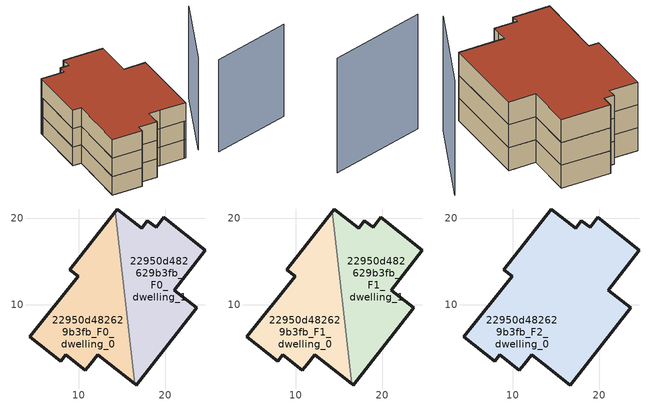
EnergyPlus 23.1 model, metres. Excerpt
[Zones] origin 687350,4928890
22950d482629b3fb_F0_dwelling_0
 floor ground (EU_floor_Construction): 16.48,0.84 14.24,20.79 8.92,14.06 9.91,13.28 4.3,6.26 7.91,3.42 8.5,4.17 10.75,2.39 11.3,3.11 12.18,4.21 13.51,3.17 z0
 wall outside (EU_wall_Construction): 16.48,0.84 13.51,3.17 12.18,4.21 11.3,3.11 10.75,2.39 8.5,4.17 7.91,3.42 4.3,6.26 9.91,13.28 8.92,14.06 14.24,20.79 z0:3
 wall to 22950d482629b3fb_F0_dwelling_1 (EU_wall_Construction): 14.24,20.79 16.48,0.84 z0:3
22950d482629b3fb_F0_dwelling_1
 floor ground (EU_floor_Construction): 16.67,0.68 23.68,9.62 21.04,11.69 24.67,16.31 19.85,20.11 18.95,18.96 17.96,19.75 17.27,18.88 14.48,21.09 14.24,20.79 16.48,0.84 z0
 wall outside (EU_wall_Construction): 14.24,20.79 14.48,21.09 17.27,18.88 17.96,19.75 18.95,18.96 19.85,20.11 24.67,16.31 21.04,11.69 23.68,9.62 16.67,0.68 16.48,0.84 z0:3
22950d482629b3fb_F1_dwelling_0
 floor to 22950d482629b3fb_F0_dwelling_0 (EU_floor_Construction): 16.48,0.84 14.24,20.79 8.92,14.06 9.91,13.28 4.3,6.26 7.91,3.42 8.5,4.17 10.75,2.39 11.3,3.11 12.18,4.21 13.51,3.17 z3
 wall outside (EU_wall_Construction): 16.48,0.84 13.51,3.17 12.18,4.21 11.3,3.11 10.75,2.39 8.5,4.17 7.91,3.42 4.3,6.26 9.91,13.28 8.92,14.06 14.24,20.79 z3:6
 wall to 22950d482629b3fb_F1_dwelling_1 (EU_wall_Construction): 14.24,20.79 16.48,0.84 z3:6
22950d482629b3fb_F1_dwelling_1
 floor to 22950d482629b3fb_F0_dwelling_1 (EU_floor_Construction): 16.67,0.68 23.68,9.62 21.04,11.69 24.67,16.31 19.85,20.11 18.95,18.96 17.96,19.75 17.27,18.88 14.48,21.09 14.24,20.79 16.48,0.84 z3
 wall outside (EU_wall_Construction): 14.24,20.79 14.48,21.09 17.27,18.88 17.96,19.75 18.95,18.96 19.85,20.11 24.67,16.31 21.04,11.69 23.68,9.62 16.67,0.68 16.48,0.84 z3:6
22950d482629b3fb_F2_dwelling_0
 floor to 22950d482629b3fb_F1_dwelling_0 (EU_floor_Construction): 16.48,0.84 14.24,20.79 8.92,14.06 9.91,13.28 4.3,6.26 7.91,3.42 8.5,4.17 10.75,2.39 11.3,3.11 12.18,4.21 13.51,3.17 z6
 floor to 22950d482629b3fb_F1_dwelling_1 (EU_floor_Construction): 16.67,0.68 23.68,9.62 21.04,11.69 24.67,16.31 19.85,20.11 18.95,18.96 17.96,19.75 17.27,18.88 14.48,21.09 14.24,20.79 16.48,0.84 z6
 wall outside (EU_wall_Construction): 12.18,4.21 11.3,3.11 10.75,2.39 8.5,4.17 7.91,3.42 4.3,6.26 9.91,13.28 8.92,14.06 14.48,21.09 17.27,18.88 17.96,19.75 18.95,18.96 19.85,20.11 24.67,16.31 21.04,11.69 23.68,9.62 16.67,0.68 13.51,3.17 12.18,4.21 z6:9
 roof outside (EU_roof_Construction): 24.67,16.31 21.04,11.69 23.68,9.62 16.67,0.68 13.51,3.17 12.18,4.21 11.3,3.11 10.75,2.39 8.5,4.17 7.91,3.42 4.3,6.26 9.91,13.28 8.92,14.06 14.48,21.09 17.27,18.88 17.96,19.75 18.95,18.96 19.85,20.11 z9
shading: 19.86,-2.87 31.38,-7.56 / 19.13,-0.12 30.47,6.08 z0:15
[Building]
EU S2 Campaign: North Axis=0; Terrain=City; Solar Distribution=FullExterior
[Site:Location]
Bologna: Latitude=44.5; Longitude=11.25; Time Zone=1; Elevation=37
[SizingPeriod:WeatherFileDays]
AnnualSizingPeriod: Begin Month=1; Begin Day of Month=1; End Month=12; End Day of Month=31; Day of Week for Start Day=Monday; Use Weather File Daylight Saving Period=No; Use Weather File Rain and Snow Indicators=No
[MATERIAL]
EU_InternalMass_Material: Roughness=MediumRough; Thickness=0.1; Conductivity=1; Density=1800; Specific Heat=900; Thermal Absorptance=0.9; Solar Absorptance=0.7; Visible Absorptance=0.7
[MATERIAL:NOMASS] Roughness=MediumRough; Thermal Absorptance=0.9; Solar Absorptance=0.7; Visible Absorptance=0.7
Name | Thermal Resistance
EU_wall_NoMass | 0.937881
EU_roof_NoMass | 0.548572
EU_floor_NoMass | 0.71348
[CONSTRUCTION]
EU_wall_Construction: EU_wall_NoMass
EU_roof_Construction: EU_roof_NoMass
EU_floor_Construction: EU_floor_NoMass
EU_InternalMass_Construction: EU_InternalMass_Material
[ZONE] Type=1; Multiplier=1; Ceiling Height=autocalculate; Floor Area=autocalculate; Part of Total Floor Area=Yes
Name | Volume
22950d482629b3fb_F0_dwelling_0; 22950d482629b3fb_F1_dwelling_0; 22950d482629b3fb_F1_dwelling_1 | 346.542
22950d482629b3fb_F2_dwelling_0 | 693.081
22950d482629b3fb_F0_dwelling_1 | 346.538
[INTERNALMASS] Construction=EU_InternalMass_Construction
Name | Zone or ZoneList | Surface Area
22950d482629b3fb_F0_dwelling_0_EU_InternalMass | 22950d482629b3fb_F0_dwelling_0 | 115.514
22950d482629b3fb_F0_dwelling_1_EU_InternalMass | 22950d482629b3fb_F0_dwelling_1 | 115.513
22950d482629b3fb_F1_dwelling_0_EU_InternalMass | 22950d482629b3fb_F1_dwelling_0 | 115.514
22950d482629b3fb_F1_dwelling_1_EU_InternalMass | 22950d482629b3fb_F1_dwelling_1 | 115.513
22950d482629b3fb_F2_dwelling_0_EU_InternalMass | 22950d482629b3fb_F2_dwelling_0 | 231.028
[OTHEREQUIPMENT] Fuel Type=Electricity; Design Level Calculation Method=Watts/Area; Power per Zone Floor Area=1; Fraction Latent=0; Fraction Radiant=0; Fraction Lost=0; Carbon Dioxide Generation Rate=0; EndUse Subcategory=EU_Step8_InternalGains
Name | Zone or ZoneList or Space or SpaceList | Schedule
EU_Step8_InternalGain_22950d482629b3fb_F0_dwelling_0_f000 | 22950d482629b3fb_F0_dwelling_0 | EU_Step8_GainSchedule_22950d482629b3fb_F0_dwelling_0_f000
EU_Step8_InternalGain_22950d482629b3fb_F0_dwelling_1_f000 | 22950d482629b3fb_F0_dwelling_1 | EU_Step8_GainSchedule_22950d482629b3fb_F0_dwelling_1_f000
EU_Step8_InternalGain_22950d482629b3fb_F1_dwelling_0_f000 | 22950d482629b3fb_F1_dwelling_0 | EU_Step8_GainSchedule_22950d482629b3fb_F1_dwelling_0_f000
EU_Step8_InternalGain_22950d482629b3fb_F1_dwelling_1_f000 | 22950d482629b3fb_F1_dwelling_1 | EU_Step8_GainSchedule_22950d482629b3fb_F1_dwelling_1_f000
EU_Step8_InternalGain_22950d482629b3fb_F2_dwelling_0_f000 | 22950d482629b3fb_F2_dwelling_0 | EU_Step8_GainSchedule_22950d482629b3fb_F2_dwelling_0_f000
[ZONEVENTILATION:DESIGNFLOWRATE] Schedule=EU_AlwaysOn; Design Flow Rate Calculation Method=AirChanges/Hour; Air Changes per Hour=0.687892; Ventilation Type=Natural; Fan Pressure Rise=0; Fan Total Efficiency=1; Constant Term Coefficient=1; Temperature Term Coefficient=0; Velocity Term Coefficient=0; Velocity Squared Term Coefficient=0; Minimum Indoor Temperature=-100; Maximum Indoor Temperature=100; Delta Temperature=-100; Minimum Outdoor Temperature=-100; Maximum Outdoor Temperature=100; Maximum Wind Speed=40
Name | Zone or ZoneList or Space or SpaceList
EU_ConstantAir_22950d482629b3fb_F0_dwelling_0 | 22950d482629b3fb_F0_dwelling_0
EU_ConstantAir_22950d482629b3fb_F0_dwelling_1 | 22950d482629b3fb_F0_dwelling_1
EU_ConstantAir_22950d482629b3fb_F1_dwelling_0 | 22950d482629b3fb_F1_dwelling_0
EU_ConstantAir_22950d482629b3fb_F1_dwelling_1 | 22950d482629b3fb_F1_dwelling_1
EU_ConstantAir_22950d482629b3fb_F2_dwelling_0 | 22950d482629b3fb_F2_dwelling_0
[HVACTEMPLATE:THERMOSTAT] Constant Heating Setpoint=20; Constant Cooling Setpoint=50
EU_HeatOnly_22950d482629b3fb_F0_dwelling_0; EU_HeatOnly_22950d482629b3fb_F0_dwelling_1; EU_HeatOnly_22950d482629b3fb_F1_dwelling_0; EU_HeatOnly_22950d482629b3fb_F1_dwelling_1; EU_HeatOnly_22950d482629b3fb_F2_dwelling_0
[HVACTEMPLATE:ZONE:IDEALLOADSAIRSYSTEM] System Availability Schedule=EU_AlwaysOn; Maximum Heating Supply Air Temperature=50; Minimum Cooling Supply Air Temperature=13; Maximum Heating Supply Air Humidity Ratio=0.0156; Minimum Cooling Supply Air Humidity Ratio=0.0077; Heating Limit=NoLimit; Cooling Limit=NoLimit; Heating Availability Schedule=EU_AlwaysOn; Cooling Availability Schedule=EU_CoolingOff; Dehumidification Control Type=ConstantSensibleHeatRatio; Cooling Sensible Heat Ratio=0.7; Dehumidification Setpoint=60; Humidification Control Type=None; Humidification Setpoint=30; Outdoor Air Method=None; Outdoor Air Flow Rate per Person=0.00944; Outdoor Air Flow Rate per Zone Floor Area=0; Outdoor Air Flow Rate per Zone=0; Demand Controlled Ventilation Type=None; Outdoor Air Economizer Type=NoEconomizer; Heat Recovery Type=None; Sensible Heat Recovery Effectiveness=0.7; Latent Heat Recovery Effectiveness=0.65
Name | Template Thermostat
22950d482629b3fb_F0_dwelling_0 | EU_HeatOnly_22950d482629b3fb_F0_dwelling_0
22950d482629b3fb_F0_dwelling_1 | EU_HeatOnly_22950d482629b3fb_F0_dwelling_1
22950d482629b3fb_F1_dwelling_0 | EU_HeatOnly_22950d482629b3fb_F1_dwelling_0
22950d482629b3fb_F1_dwelling_1 | EU_HeatOnly_22950d482629b3fb_F1_dwelling_1
22950d482629b3fb_F2_dwelling_0 | EU_HeatOnly_22950d482629b3fb_F2_dwelling_0
[SIZING:ZONE] Zone Cooling Design Supply Air Temperature Input Method=SupplyAirTemperature; Zone Cooling Design Supply Air Temperature=13; Zone Heating Design Supply Air Temperature Input Method=SupplyAirTemperature; Zone Heating Design Supply Air Temperature=50; Zone Cooling Design Supply Air Humidity Ratio=0.008; Zone Heating Design Supply Air Humidity Ratio=0.008; Cooling Design Air Flow Method=DesignDay; Cooling Design Air Flow Rate=0; Cooling Minimum Air Flow per Zone Floor Area=0.000762; Cooling Minimum Air Flow=0; Cooling Minimum Air Flow Fraction=0.2; Heating Design Air Flow Method=DesignDay; Heating Design Air Flow Rate=0; Heating Maximum Air Flow per Zone Floor Area=0.002032; Heating Maximum Air Flow=0.141576; Heating Maximum Air Flow Fraction=0.3; Account for Dedicated Outdoor Air System=No; Dedicated Outdoor Air System Control Strategy=NeutralSupplyAir; Dedicated Outdoor Air Low Setpoint Temperature for Design=autosize; Dedicated Outdoor Air High Setpoint Temperature for Design=autosize; Zone Load Sizing Method=Sensible Load Only No Latent Load; Zone Latent Cooling Design Supply Air Humidity Ratio Input Method=HumidityRatioDifference; Zone Cooling Design Supply Air Humidity Ratio Difference=0.005; Zone Latent Heating Design Supply Air Humidity Ratio Input Method=HumidityRatioDifference; Zone Humidification Design Supply Air Humidity Ratio Difference=0.005
22950d482629b3fb_F0_dwelling_0; 22950d482629b3fb_F0_dwelling_1; 22950d482629b3fb_F1_dwelling_0; 22950d482629b3fb_F1_dwelling_1; 22950d482629b3fb_F2_dwelling_0
[SCHEDULE:CONSTANT]
Name | Hourly Value
EU_AlwaysOn | 1
EU_CoolingOff | 0
[SCHEDULE:FILE] Column Number=1; Rows to Skip at Top=0; Number of Hours of Data=8760; Column Separator=Comma; Interpolate to Timestep=No; Minutes per Item=60; Adjust Schedule for Daylight Savings=Yes
Name | File
EU_Step8_GainSchedule_22950d482629b3fb_F0_dwelling_0_f000 | ../../schedules/22950d482629b3fb/22950d482629b3fb_F0_dwelling_0_f000_gain.csv
EU_Step8_GainSchedule_22950d482629b3fb_F0_dwelling_1_f000 | ../../schedules/22950d482629b3fb/22950d482629b3fb_F0_dwelling_1_f000_gain.csv
EU_Step8_GainSchedule_22950d482629b3fb_F1_dwelling_0_f000 | ../../schedules/22950d482629b3fb/22950d482629b3fb_F1_dwelling_0_f000_gain.csv
EU_Step8_GainSchedule_22950d482629b3fb_F1_dwelling_1_f000 | ../../schedules/22950d482629b3fb/22950d482629b3fb_F1_dwelling_1_f000_gain.csv
EU_Step8_GainSchedule_22950d482629b3fb_F2_dwelling_0_f000 | ../../schedules/22950d482629b3fb/22950d482629b3fb_F2_dwelling_0_f000_gain.csv
